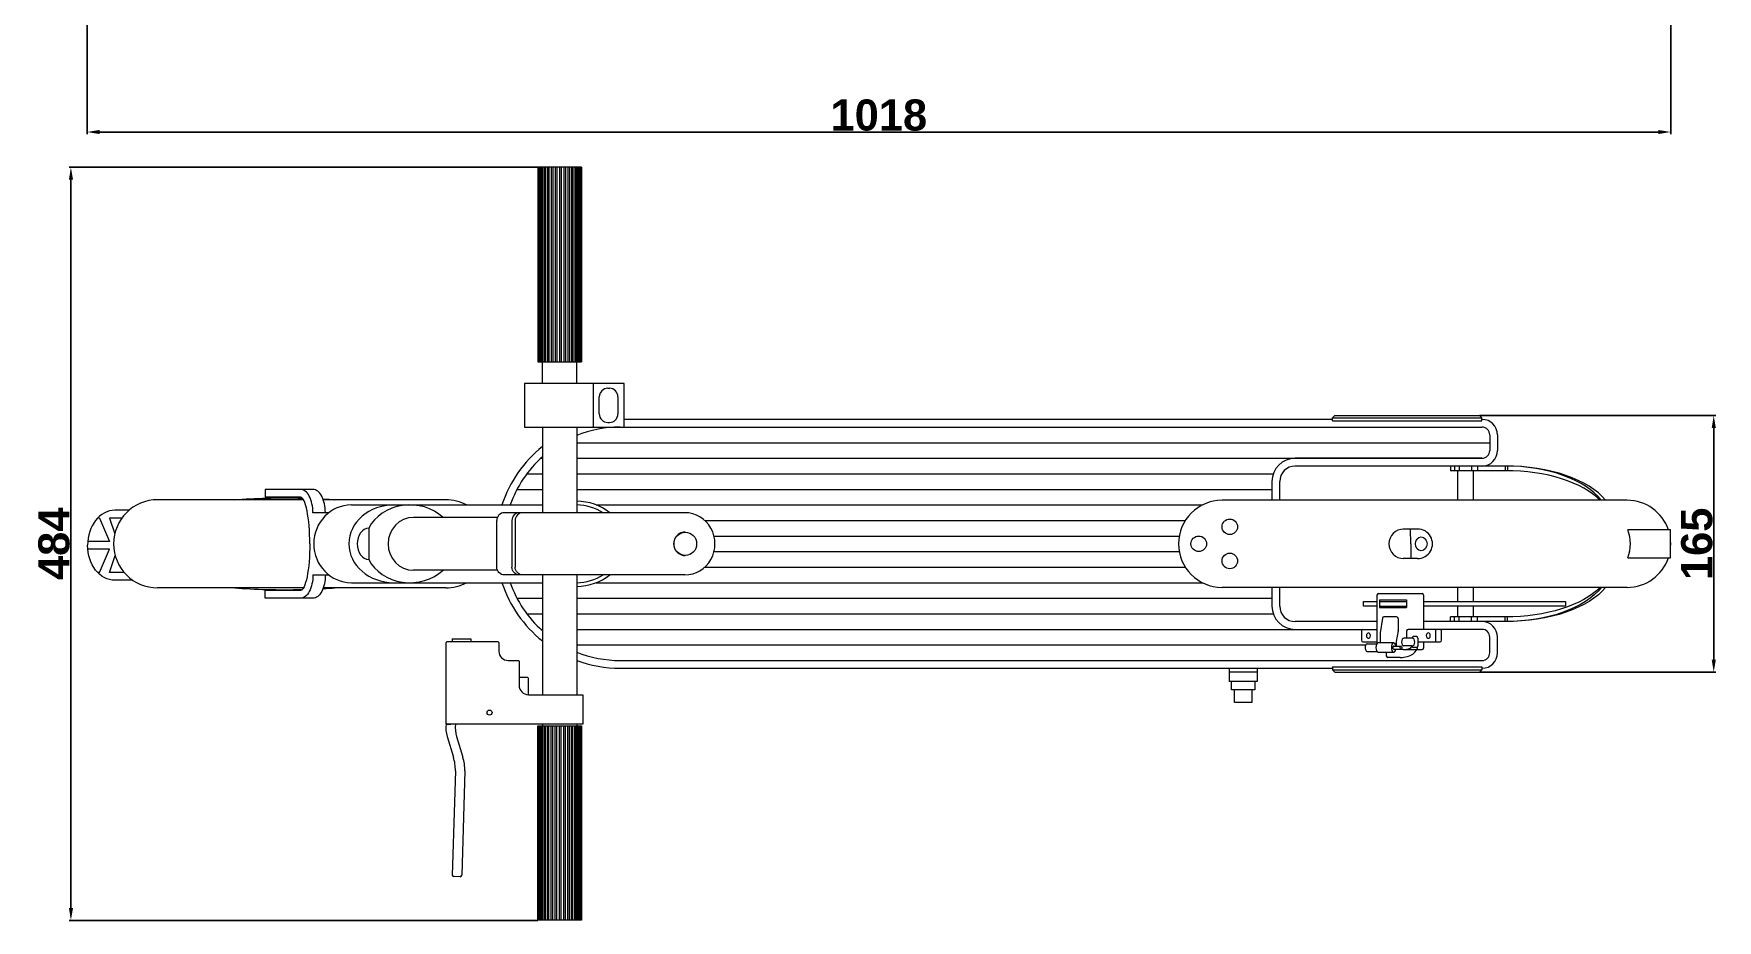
# Model space of a CAD drawing. Header units: millimetres. Extents: x 769 to 2415, y 617 to 2322.
# Drawn here: x 769 to 1851, y 617 to 1187 of the extents above; entities that cross this region are included whole.
import ezdxf

# ---------------------------------------------------------------- set-up
doc = ezdxf.new("R2010")
doc.units = ezdxf.units.MM
doc.layers.add('01_Contornos', color=7, linetype='Continuous', lineweight=20)
doc.layers.add('cotas', color=3, linetype='Continuous')
doc.styles.add('EstiloCota', font='arialbd.ttf', dxfattribs={"height": 20})
doc.dimstyles.new('CotasUNE', dxfattribs={"dimtxt": 10, "dimasz": 8, "dimexe": 1.25, "dimexo": 0, "dimtad": 1, "dimtxsty": 'EstiloCota', "dimcen": 2.5, "dimclrd": 256, "dimclrt": 256, "dimadec": 0, "dimazin": 0, "dimtfac": 1, "dimtmove": 0, "dimatfit": 3, "dimfxl": 1, "dimarcsym": 0})

# ---------------------------------------------------------------- blocks, each defined once
blk = doc.blocks.new('*D342')
at = {"layer": 'cotas', "color": 0, "lineweight": -2, "transparency": 16777216}
for p, q in [((803, 1320.7), (803, 1122.4)), ((1821.1, 1321.4), (1821.1, 1122.4))]:
    blk.add_line(p, q, dxfattribs=at)
at = {"layer": 'cotas', "lineweight": -2, "transparency": 16777216}
blk.add_line((811, 1123.7), (1813.1, 1123.7), dxfattribs=at)
at = {"layer": 'cotas', "transparency": 16777216}
for points in [[(811, 1125), (811, 1122.4), (803, 1123.7)], [(1813.1, 1125), (1813.1, 1122.4), (1821.1, 1123.7)]]:
    blk.add_solid(points, dxfattribs=at)
at = {"layer": 'Defpoints', "color": 0}
for p in [(803, 1320.7), (1821.1, 1321.4), (1821.1, 1123.7)]:
    blk.add_point(p, dxfattribs=at)
at = {"layer": 'cotas', "transparency": 16777216, "insert": (1312, 1134.5), "char_height": 20, "attachment_point": 5, "style": 'EstiloCota'}
blk.add_mtext('1018', dxfattribs=at)
blk = doc.blocks.new('*D345')
at = {"layer": 'cotas', "color": 0, "lineweight": -2, "transparency": 16777216}
for p, q in [((1092.7, 1101), (791.4, 1101)), ((1092.7, 617), (791.4, 617))]:
    blk.add_line(p, q, dxfattribs=at)
at = {"layer": 'cotas', "lineweight": -2, "transparency": 16777216}
blk.add_line((792.6, 1093), (792.6, 625), dxfattribs=at)
at = {"layer": 'cotas', "transparency": 16777216}
for points in [[(791.3, 1093), (794, 1093), (792.6, 1101)], [(791.3, 625), (794, 625), (792.6, 617)]]:
    blk.add_solid(points, dxfattribs=at)
at = {"layer": 'Defpoints', "color": 0}
for p in [(1092.7, 1101), (792.6, 617), (1092.7, 617)]:
    blk.add_point(p, dxfattribs=at)
at = {"layer": 'cotas', "transparency": 16777216, "insert": (781.8, 859), "char_height": 20, "attachment_point": 5, "rotation": 90, "style": 'EstiloCota'}
blk.add_mtext('484', dxfattribs=at)
blk = doc.blocks.new('*D344')
at = {"layer": 'cotas', "color": 0, "lineweight": -2, "transparency": 16777216}
for p, q in [((1698.2, 941.4), (1850, 941.4)), ((1698.2, 776.6), (1850, 776.6))]:
    blk.add_line(p, q, dxfattribs=at)
at = {"layer": 'cotas', "lineweight": -2, "transparency": 16777216}
blk.add_line((1848.7, 784.6), (1848.7, 933.4), dxfattribs=at)
at = {"layer": 'cotas', "transparency": 16777216}
for points in [[(1847.4, 933.4), (1850.1, 933.4), (1848.7, 941.4)], [(1847.4, 784.6), (1850.1, 784.6), (1848.7, 776.6)]]:
    blk.add_solid(points, dxfattribs=at)
at = {"layer": 'Defpoints', "color": 0}
for p in [(1698.2, 941.4), (1848.7, 941.4), (1698.2, 776.6)]:
    blk.add_point(p, dxfattribs=at)
at = {"layer": 'cotas', "transparency": 16777216, "insert": (1837.9, 859), "char_height": 20, "attachment_point": 5, "rotation": 90, "style": 'EstiloCota'}
blk.add_mtext('165', dxfattribs=at)

msp = doc.modelspace()

# ---------------------------------------------------------------- linework, layer by layer
at = {"layer": '01_Contornos'}
for p, q in [((1120.744, 1101.012), (1092.744, 1101.012)), ((1092.744, 1101.012), (1092.744, 976.012)), ((1093.013, 1101.012), (1093.013, 976.012)), ((1093.251, 1101.012), (1093.251, 976.012)), ((1093.809, 1101.012), (1093.809, 976.012)), ((1094.239, 1101.012), (1094.239, 976.012)), ((1095.103, 1101.012), (1095.103, 976.012)), ((1095.707, 1101.012), (1095.707, 976.012)), ((1096.844, 1101.012), (1096.844, 976.012)), ((1097.6, 1101.012), (1097.6, 976.012)), ((1098.966, 1101.012), (1098.966, 976.012)), ((1099.844, 1101.012), (1099.844, 976.012)), ((1101.386, 1101.012), (1101.386, 976.012)), ((1102.353, 1101.012), (1102.353, 976.012)), ((1104.013, 1101.012), (1104.013, 976.012)), ((1105.031, 1101.012), (1105.031, 976.012)), ((1106.744, 1101.012), (1106.744, 976.012)), ((1107.774, 1101.012), (1107.774, 976.012)), ((1109.475, 1101.012), (1109.475, 976.012)), ((1110.479, 1101.012), (1110.479, 976.012)), ((1112.101, 1101.012), (1112.101, 976.012)), ((1113.039, 1101.012), (1113.039, 976.012)), ((1114.522, 1101.012), (1114.522, 976.012)), ((1115.358, 1101.012), (1115.358, 976.012)), ((1116.643, 1101.012), (1116.643, 976.012)), ((1117.345, 1101.012), (1117.345, 976.012)), ((1118.384, 1101.012), (1118.384, 976.012)), ((1118.925, 1101.012), (1118.925, 976.012)), ((1119.678, 1101.012), (1119.678, 976.012)), ((1120.037, 1101.012), (1120.037, 976.012)), ((1120.475, 1101.012), (1120.475, 976.012)), ((1120.639, 1101.012), (1120.639, 976.012)), ((1120.744, 976.012), (1120.744, 1101.012)), ((1120.744, 1101.012), (1120.744, 976.012)), ((1092.744, 976.012), (1120.744, 976.012)), ((1095.744, 962.012), (1095.744, 976.012)), ((1117.744, 962.012), (1117.744, 976.012)), ((1148.273, 962.012), (1084.255, 962.012)), ((1084.255, 962.012), (1084.255, 934.012)), ((1128.273, 962.012), (1128.273, 934.012)), ((1132.273, 942.512), (1132.273, 953.512)), ((1137.773, 959.012), (1138.773, 959.012)), ((1144.273, 953.512), (1144.273, 942.512)), ((1148.273, 934.012), (1148.273, 962.012)), ((1084.255, 934.012), (1699.734, 934.012)), ((1095.744, 934.012), (1095.744, 879.012)), ((1117.744, 934.012), (1117.744, 879.012)), ((1137.773, 937.012), (1138.773, 937.012)), ((1603.734, 939.012), (1148.273, 939.012)), ((1603.734, 940.012), (1605.234, 941.426)), ((1603.734, 940.012), (1699.734, 940.012)), ((1603.734, 938.012), (1603.734, 940.012)), ((1603.734, 938.012), (1699.734, 938.012)), ((1605.234, 941.426), (1698.234, 941.426)), ((1699.734, 940.012), (1698.234, 941.426)), ((1699.734, 938.012), (1699.734, 940.012)), ((1117.744, 924.012), (1704.734, 924.012)), ((1704.734, 929.012), (1704.734, 919.012)), ((1709.734, 929.012), (1709.734, 919.012)), ((1094.659, 914.012), (1095.744, 914.012)), ((1117.744, 914.012), (1699.734, 914.012)), ((1699.734, 914.012), (1579.734, 914.012)), ((1085.649, 904.012), (1095.744, 904.012)), ((1117.744, 904.012), (1565.592, 904.012)), ((1564.734, 899.012), (1564.734, 887.012)), ((1569.734, 887.012), (1569.734, 899.012)), ((1714.714, 909.012), (1579.734, 909.012)), ((1679.476, 909.012), (1679.476, 906.012)), ((1714.714, 906.012), (1679.476, 906.012)), ((1681.976, 909.012), (1681.976, 906.012)), ((1684.07, 906.012), (1684.07, 887.012)), ((1685.07, 909.012), (1685.07, 906.012)), ((1693.07, 909.012), (1693.07, 906.012)), ((1694.07, 906.012), (1694.07, 887.012)), ((1696.845, 909.012), (1696.845, 906.012)), ((1714.714, 909.012), (1714.714, 906.012)), ((1716.09, 909.005), (1716.09, 906.006)), ((948.194, 894.012), (917.465, 894.012)), ((917.465, 894.012), (917.465, 889.012)), ((940.185, 889.012), (917.465, 889.012)), ((1079.316, 894.012), (1095.744, 894.012)), ((1117.744, 894.012), (1564.734, 894.012)), ((829.992, 880.572), (820.851, 880.572)), ((942.16, 887.326), (848.346, 887.326)), ((958.411, 879.012), (948.194, 879.012)), ((1033.697, 887.326), (954.859, 887.326)), ((972.9, 884.012), (1095.744, 884.012)), ((1187.341, 879.012), (1071.204, 879.012)), ((1130.211, 884.012), (1520.024, 884.012)), ((1793.071, 887.012), (1532.634, 887.012)), ((810.963, 875.572), (809.851, 875.572)), ((810.963, 875.572), (817.351, 860.572)), ((825.379, 875.572), (817.351, 875.572)), ((817.351, 875.572), (820.753, 865.364)), ((984.06, 869.012), (984.06, 849.012)), ((1066.777, 876.012), (1012.897, 876.012)), ((1066.374, 844.012), (1066.374, 874.012)), ((1076.121, 874.012), (1076.121, 844.012)), ((1078.191, 874.012), (1078.191, 844.012)), ((1200.119, 874.012), (1508.991, 874.012)), ((1658.353, 868.512), (1649.135, 868.512)), ((1653.917, 859.012), (1653.744, 868.512)), ((1820.83, 868.012), (1793.463, 868.012)), ((1820.83, 850.012), (1820.83, 868.012)), ((817.351, 860.572), (803.459, 860.572)), ((817.351, 855.572), (803.459, 855.572)), ((810.963, 840.572), (817.351, 855.572)), ((1206.046, 864.012), (1505.084, 864.012)), ((1653.917, 859.012), (1653.917, 849.512)), ((817.351, 840.572), (821.022, 851.586)), ((1206.046, 854.012), (1505.084, 854.012)), ((1658.353, 849.512), (1649.135, 849.512)), ((1793.463, 850.012), (1820.83, 850.012)), ((810.963, 840.572), (809.851, 840.572)), ((826.859, 840.572), (817.351, 840.572)), ((832.463, 835.572), (820.851, 835.572)), ((948.194, 839.012), (958.411, 839.012)), ((972.9, 834.012), (1095.744, 834.012)), ((1066.777, 842.012), (1012.897, 842.012)), ((1187.341, 839.012), (1071.204, 839.012)), ((1095.744, 839.012), (1095.744, 762.012)), ((1117.744, 839.012), (1117.744, 762.012)), ((1130.211, 834.012), (1520.024, 834.012)), ((1200.119, 844.012), (1508.991, 844.012)), ((942.16, 830.697), (848.346, 830.697)), ((940.185, 829.012), (917.465, 829.012)), ((917.465, 824.012), (917.465, 829.012)), ((948.194, 824.012), (917.465, 824.012)), ((1033.697, 830.697), (954.859, 830.697)), ((1079.316, 824.012), (1095.744, 824.012)), ((1117.744, 824.012), (1564.734, 824.012)), ((1793.071, 831.012), (1532.634, 831.012)), ((1564.734, 831.012), (1564.734, 819.012)), ((1569.734, 819.012), (1569.734, 831.012)), ((1684.07, 831.012), (1684.07, 822.012)), ((1694.07, 831.012), (1694.07, 822.012)), ((1085.649, 814.012), (1095.744, 814.012)), ((1117.744, 814.012), (1565.592, 814.012)), ((1623.477, 822.012), (1632.218, 822.012)), ((1623.477, 819.012), (1623.477, 822.012)), ((1632.218, 819.012), (1623.477, 819.012)), ((1633.935, 822.012), (1651.269, 822.012)), ((1633.935, 819.012), (1651.269, 819.012)), ((1662.22, 822.012), (1753.477, 822.012)), ((1753.477, 819.012), (1662.22, 819.012)), ((1679.476, 809.012), (1679.476, 812.012)), ((1714.714, 812.012), (1679.476, 812.012)), ((1681.976, 809.012), (1681.976, 812.012)), ((1684.07, 819.012), (1684.07, 812.012)), ((1685.07, 809.012), (1685.07, 812.012)), ((1693.07, 809.012), (1693.07, 812.012)), ((1694.07, 819.012), (1694.07, 812.012)), ((1696.845, 809.012), (1696.845, 812.012)), ((1714.714, 809.012), (1714.714, 812.012)), ((1716.09, 809.019), (1716.09, 812.018)), ((1753.477, 822.012), (1753.477, 819.012)), ((1094.659, 804.012), (1095.744, 804.012)), ((1117.744, 804.012), (1632.218, 804.012)), ((1632.218, 809.012), (1579.734, 809.012)), ((1579.734, 804.012), (1622.178, 804.012)), ((1622.178, 803.012), (1622.178, 797.012)), ((1699.734, 804.012), (1652.308, 804.012)), ((1714.714, 809.012), (1662.22, 809.012)), ((1673.796, 797.012), (1673.796, 803.012)), ((1033.744, 743.012), (1033.744, 795.512)), ((1067.244, 796.012), (1034.244, 796.012)), ((1037.744, 798.012), (1049.744, 798.012)), ((1037.744, 798.012), (1037.744, 796.012)), ((1049.744, 798.012), (1049.744, 796.012)), ((1067.744, 795.512), (1067.744, 790.012)), ((1117.744, 794.012), (1624.964, 794.012)), ((1623.178, 796.012), (1632.218, 796.012)), ((1649.08, 791.018), (1661.22, 791.018)), ((1704.734, 789.012), (1704.734, 799.012)), ((1709.734, 789.012), (1709.734, 799.012)), ((1073.744, 784.012), (1080.244, 784.012)), ((1080.744, 783.512), (1080.744, 768.012)), ((1145.566, 784.012), (1699.734, 784.012)), ((1603.734, 780.012), (1699.734, 780.012)), ((1603.734, 780.012), (1603.734, 778.012)), ((1699.734, 780.012), (1699.734, 778.012)), ((1086.244, 773.012), (1080.744, 773.012)), ((1086.744, 762.012), (1086.744, 772.512)), ((1145.734, 779.012), (1603.734, 779.012)), ((1537.233, 779.012), (1537.233, 770.609)), ((1555.233, 776.604), (1537.233, 776.604)), ((1555.233, 770.609), (1537.233, 770.609)), ((1538.733, 765.174), (1538.733, 770.609)), ((1553.733, 770.609), (1553.733, 765.174)), ((1555.233, 779.012), (1555.233, 770.609)), ((1603.734, 778.012), (1699.734, 778.012)), ((1603.734, 778.012), (1605.234, 776.598)), ((1605.234, 776.598), (1698.234, 776.598)), ((1699.734, 778.012), (1698.234, 776.598)), ((1086.744, 762.012), (1121.744, 762.012)), ((1121.744, 762.012), (1121.744, 743.012)), ((1553.733, 765.174), (1538.733, 765.174)), ((1540.733, 757.091), (1540.733, 765.174)), ((1551.733, 765.174), (1551.733, 757.091)), ((1551.733, 757.091), (1540.733, 757.091)), ((1121.744, 743.012), (1033.744, 743.012)), ((1033.744, 743.012), (1036.744, 743.012)), ((1092.744, 617.012), (1092.744, 742.012)), ((1092.744, 742.012), (1120.744, 742.012)), ((1093.013, 617.012), (1093.013, 742.012)), ((1093.251, 617.012), (1093.251, 742.012)), ((1093.809, 617.012), (1093.809, 742.012)), ((1094.239, 617.012), (1094.239, 742.012)), ((1095.103, 617.012), (1095.103, 742.012)), ((1095.707, 617.012), (1095.707, 742.012)), ((1095.744, 743.012), (1095.744, 742.012)), ((1096.844, 617.012), (1096.844, 742.012)), ((1097.6, 617.012), (1097.6, 742.012)), ((1098.966, 617.012), (1098.966, 742.012)), ((1099.844, 617.012), (1099.844, 742.012)), ((1101.386, 617.012), (1101.386, 742.012)), ((1102.353, 617.012), (1102.353, 742.012)), ((1104.013, 617.012), (1104.013, 742.012)), ((1105.031, 617.012), (1105.031, 742.012)), ((1106.744, 617.012), (1106.744, 742.012)), ((1107.774, 617.012), (1107.774, 742.012)), ((1109.475, 617.012), (1109.475, 742.012)), ((1110.479, 617.012), (1110.479, 742.012)), ((1112.101, 617.012), (1112.101, 742.012)), ((1113.039, 617.012), (1113.039, 742.012)), ((1114.522, 617.012), (1114.522, 742.012)), ((1115.358, 617.012), (1115.358, 742.012)), ((1116.643, 617.012), (1116.643, 742.012)), ((1117.345, 617.012), (1117.345, 742.012)), ((1117.744, 743.012), (1117.744, 742.012)), ((1118.384, 617.012), (1118.384, 742.012)), ((1118.925, 617.012), (1118.925, 742.012)), ((1119.678, 617.012), (1119.678, 742.012)), ((1120.037, 617.012), (1120.037, 742.012)), ((1120.475, 617.012), (1120.475, 742.012)), ((1120.639, 617.012), (1120.639, 742.012)), ((1120.744, 742.012), (1120.744, 617.012)), ((1120.744, 617.012), (1120.744, 742.012)), ((1034.493, 735.246), (1038.536, 721.818)), ((1040.527, 735.246), (1044.57, 721.818)), ((1039.809, 713.169), (1037.76, 646.072)), ((1045.844, 713.099), (1043.872, 646.011)), ((1042.874, 645.07), (1038.76, 645.072)), ((1120.744, 617.012), (1092.744, 617.012))]:
    msp.add_line(p, q, dxfattribs=at)
at = {"layer": '01_Contornos', "lineweight": 20, "ltscale": 0.05}
for p, q in [((1632.218, 826.012), (1632.218, 794.882)), ((1633.218, 827.012), (1661.22, 827.012)), ((1633.935, 823.012), (1651.269, 823.012)), ((1633.935, 823.012), (1633.935, 818.012)), ((1651.269, 823.012), (1651.269, 818.012)), ((1662.22, 826.012), (1662.22, 804.012)), ((1633.935, 818.012), (1651.269, 818.012)), ((1644.841, 812.012), (1636.698, 812.012)), ((1623.178, 804.012), (1632.218, 804.012)), ((1634.263, 801.673), (1634.263, 795.312)), ((1635.71, 811.164), (1634.275, 801.825)), ((1645.822, 803.131), (1644.461, 796.252)), ((1645.841, 811.012), (1645.841, 803.325)), ((1651.308, 803.012), (1651.308, 798.38)), ((1669.796, 804.012), (1669.796, 796.012)), ((1625.881, 794.812), (1632.163, 794.812)), ((1642.961, 795.312), (1632.992, 795.312)), ((1642.961, 793.312), (1647.702, 793.312)), ((1642.961, 791.312), (1647.702, 791.312)), ((1649.08, 791.018), (1644.306, 790.986)), ((1644.461, 796.252), (1644.461, 793.312)), ((1654.727, 798.38), (1649.557, 798.38)), ((1654.727, 793.38), (1649.557, 793.38)), ((1654.727, 798.38), (1654.727, 798.38)), ((1654.727, 793.38), (1654.727, 793.38)), ((1657.578, 799.38), (1655.727, 799.38)), ((1657.578, 792.38), (1655.727, 792.38)), ((1658.578, 798.38), (1658.578, 793.38)), ((1658.578, 796.012), (1672.796, 796.012)), ((1662.22, 796.012), (1662.22, 792.018)), ((1625.881, 789.812), (1632.163, 789.812)), ((1632.992, 789.312), (1642.961, 789.312)), ((1638.228, 789.312), (1638.228, 787.012)), ((1647.224, 786.012), (1639.228, 786.012))]:
    msp.add_line(p, q, dxfattribs=at)
at = {"layer": '01_Contornos'}
for centre, radius in [((1537.634, 869.932), 5), ((1517.634, 859.012), 5), ((1537.634, 848.012), 5), ((1061.744, 750.512), 1.6)]:
    msp.add_circle(centre, radius, dxfattribs=at)
for centre, radius, start, end in [((1137.773, 953.512), 5.5, 90, 180), ((1138.773, 953.512), 5.5, 0, 90), ((1137.773, 942.512), 5.5, 180, 270), ((1138.773, 942.512), 5.5, 270, 0), ((1145.734, 859.012), 75, 90, 111.912992), ((1145.649, 859.012), 75, 89.935243, 111.843195), ((1145.734, 859.012), 80, 110.364135, 110.479564), ((1699.734, 929.012), 10, 0, 90), ((1699.734, 929.012), 5, 0, 90), ((1145.734, 859.012), 80, 128.672887, 161.790043), ((1145.734, 859.012), 75, 131.799925, 160.528779), ((1579.734, 899.012), 15, 90, 180), ((1699.734, 919.012), 10, 270, 0), ((1699.734, 919.012), 5, 270, 0), ((1579.734, 899.012), 10, 90, 180), ((848.346, 859.012), 28.314, 90, 270), ((1033.697, 859.012), 28.314, 61.99935, 90), ((1532.634, 859.012), 28, 90, 270), ((1793.071, 859.012), 28, 18.749341, 90), ((1649.417, 859.012), 9.5, 90.148922, 269.851078), ((1658.417, 859.012), 9.5, 269.615461, 90.384539), ((1770.139, 859.012), 25, 338.899804, 21.100196), ((1793.071, 859.012), 28, 352.478289, 7.521711), ((1793.071, 859.012), 28, 270, 341.250659), ((1033.697, 859.012), 28.314, 270, 298.00065), ((1145.734, 859.012), 80, 198.209957, 231.327113), ((1145.734, 859.012), 75, 199.471221, 228.200075), ((1579.734, 819.012), 15, 180, 270), ((1579.734, 819.012), 10, 180, 270), ((1699.734, 799.012), 10, 0, 90), ((1699.734, 799.012), 5, 0, 90), ((1034.244, 795.512), 0.5, 90, 180), ((1067.244, 795.512), 0.5, 0, 90), ((1661.22, 792.018), 1, 270, 360), ((1073.744, 790.012), 6, 180, 270), ((1080.244, 783.512), 0.5, 0, 90), ((1145.734, 859.012), 75, 248.087008, 270), ((1145.734, 859.012), 80, 249.520436, 270), ((1699.734, 789.012), 10, 270, 0), ((1699.734, 789.012), 5, 270, 0), ((1086.244, 772.512), 0.5, 0, 90), ((1086.744, 768.012), 6, 180, 270), ((1053.644, 741.012), 20, 174.26083, 196.756035), ((1059.678, 741.012), 20, 174.26083, 196.756035), ((1009.809, 713.169), 30, 359.867098, 16.756035), ((1015.844, 713.169), 30, 359.867098, 16.756035), ((1038.76, 646.072), 1, 180, 270), ((1042.874, 646.07), 1, 269.936178, 356.633502)]:
    msp.add_arc(centre, radius, start, end, dxfattribs=at)
at = {"layer": '01_Contornos', "lineweight": 20, "ltscale": 0.05}
for centre, start, end in [((1633.218, 826.012), 90, 180), ((1661.22, 826.012), 0, 90), ((1636.698, 811.012), 90, 171.263172), ((1644.841, 811.012), 0, 90), ((1623.178, 803.012), 90, 180), ((1635.263, 801.673), 171.263172, 180), ((1644.841, 803.325), 348.809315, 0), ((1652.308, 803.012), 90, 180), ((1672.796, 803.012), 0, 90), ((1623.178, 797.012), 180, 270), ((1655.727, 798.38), 90, 180), ((1655.727, 793.38), 180, 270), ((1657.578, 798.38), 0, 90), ((1657.578, 793.38), 270, 0), ((1672.796, 797.012), 270, 0), ((1639.228, 787.012), 180, 270)]:
    msp.add_arc(centre, 1, start, end, dxfattribs=at)
at = {"layer": '01_Contornos'}
for centre, major_axis, ratio, start_param, end_param in [((1714.714, 874.012), (-69.417, 0), 0.50419863, 3.52213985, 4.71238898), ((1714.714, 874.012), (66.417, 0), 0.52697283, 6.6637325, 7.85398163), ((1714.714, 874.012), (-66.417, 0), 0.48180373, 3.55993904, 4.71238898), ((940.185, 879.012), (0, 15), 0.53389957, 4.71238898, 6.28318531), ((940.185, 859.012), (0, -30), 0.19923501, 7.85398163, 9.42477796), ((948.194, 879.012), (0, 15), 0.53389957, 4.71238898, 6.28318531), ((820.851, 858.072), (0, 22.5), 0.77777778, 6.28318531, 7.85398163), ((972.9, 859.012), (0, 25), 0.96592583, 6.28318531, 9.42477796), ((1000.266, 859.012), (-28.978, 0), 0.86273015, 4.71238898, 7.85398163), ((1010.618, 859.012), (-28.978, 0), 0.86273015, 3.88935529, 5.87166846), ((1000.266, 859.012), (-28.978, 0), 0.86273015, 4.71238898, 4.71239897), ((1071.204, 874.012), (0, -5), 0.96592583, 3.14159265, 4.71238898), ((1080.951, 874.012), (0, -5), 0.96592583, 3.14159265, 4.71238898), ((1083.021, 874.012), (0, -5), 0.96592583, 3.14159265, 4.71238898), ((1116.714, 859.012), (32.41, 0), 0.84843347, 7.09759969, 7.82219151), ((1116.714, 859.012), (30, 0), 0.83333333, 7.21048053, 7.81963632), ((1187.341, 859.012), (0, 20), 0.96592583, 3.14159265, 6.28318531), ((984.06, 859.012), (0, 10), 0.73367674, 0, 3.14159265), ((1012.897, 859.012), (0, 17), 0.96592583, 0, 3.14159265), ((1187.341, 859.012), (0, 7.5), 0.96592583, 6.26532108, 9.44264219), ((1010.618, 859.012), (-28.978, 0), 0.86273015, 0.41151685, 2.39383002), ((1116.714, 859.012), (30, 0), 0.83333333, 4.7467343, 5.35589009), ((1116.714, 859.012), (32.41, 0), 0.84843347, 4.7441791, 5.46877093), ((930.145, 835.512), (54, 0), 0.11111111, 4.07290477, 4.92246299), ((930.145, 835.512), (54, 0), 0.11111111, 5.18365067, 5.35187319), ((1642.961, 792.312), (0, -1), 0.5, 3.14159265, 6.28318531), ((1647.224, 793.38), (11.354, 0), 0.64896999, 4.71238898, 6.28318531), ((1649.064, 793.38), (5.662, 0.038), 0.4171905, 4.71238898, 6.26723205)]:
    msp.add_ellipse(centre, major_axis=major_axis, ratio=ratio, start_param=start_param, end_param=end_param, dxfattribs=at)
at = {"layer": '01_Contornos', "extrusion": (0, 0, -1)}
for centre, major_axis, ratio, start_param, end_param in [((930.145, 882.512), (54, 0), 0.11111111, 4.07290477, 4.92246299), ((930.145, 882.512), (54, 0), 0.11111111, 5.18365067, 5.35187319), ((820.851, 858.072), (0, -22.5), 0.77777778, 6.28318531, 7.85398163), ((940.185, 859.012), (0, 30), 0.19923501, 7.85398163, 9.42477796), ((940.185, 839.012), (0, -15), 0.53389957, 4.71238898, 6.28318531), ((948.194, 839.012), (0, -15), 0.53389957, 4.71238898, 6.28318531), ((1071.204, 844.012), (0, 5), 0.96592583, 3.14159265, 4.71238898), ((1080.951, 844.012), (0, 5), 0.96592583, 3.14159265, 4.71238898), ((1083.021, 844.012), (0, 5), 0.96592583, 3.14159265, 4.71238898), ((1714.714, 844.012), (-69.417, 0), 0.50419863, 3.52213985, 4.71238898), ((1714.714, 844.012), (-66.417, 0), 0.48180373, 3.55993904, 4.71238898), ((1714.714, 844.012), (66.417, 0), 0.52697283, 6.6637325, 7.85398163)]:
    msp.add_ellipse(centre, major_axis=major_axis, ratio=ratio, start_param=start_param, end_param=end_param, dxfattribs=at)
at = {"layer": '01_Contornos'}
for centre, major_axis, ratio in [((1187.6, 859.012), (0, -7.5), 0.96592583), ((1660.658, 859.012), (0, 4.5), 0.83144225), ((1647.702, 792.312), (0, -1), 0.5)]:
    msp.add_ellipse(centre, major_axis=major_axis, ratio=ratio, dxfattribs=at)
at = {"layer": '01_Contornos', "lineweight": 20, "ltscale": 0.05, "extrusion": (0, 0, -1)}
for centre in [(1626.758, 800.012), (1665.216, 800.012)]:
    msp.add_ellipse(centre, major_axis=(0, 1.75), ratio=0.74230749, dxfattribs=at)
at = {"layer": '01_Contornos', "lineweight": 20, "ltscale": 0.05}
for centre, major_axis, ratio, start_param, end_param in [((1625.881, 792.312), (0, -2.5), 0.5, 3.14159265, 6.28318531), ((1632.992, 792.312), (0, -3), 0.5, 9.42477796, 12.56637061), ((1642.961, 792.312), (0, -3), 0.5, 8.19381854, 13.79733003), ((1649.557, 795.88), (0, 2.5), 0.58946507, 0, 3.14159265), ((1654.727, 795.88), (0, -2.5), 0.75087003, 0, 3.14159265)]:
    msp.add_ellipse(centre, major_axis=major_axis, ratio=ratio, start_param=start_param, end_param=end_param, dxfattribs=at)

# ---------------------------------------------------------------- dimensions: what is measured, and where the dimension line sits
at = {"layer": 'cotas'}
dim = msp.add_linear_dim(base=(1821.071, 1123.697), p1=(803.01, 1320.665), p2=(1821.071, 1321.354), text='1018', dimstyle='CotasUNE', dxfattribs=at)
dim.commit()
dim.dimension.update_dxf_attribs({"geometry": '*D342', "text_midpoint": (1312.04, 1134.54)})
dim = msp.add_linear_dim(base=(792.64, 617.012), p1=(1092.744, 1101.012), p2=(1092.744, 617.012), angle=90, dimstyle='CotasUNE', dxfattribs=at)
dim.commit()
dim.dimension.update_dxf_attribs({"geometry": '*D345', "text_midpoint": (781.797, 859.012)})
dim = msp.add_linear_dim(base=(1848.738, 941.426), p1=(1698.234, 776.598), p2=(1698.234, 941.426), angle=90, text='165', dimstyle='CotasUNE', dxfattribs=at)
dim.commit()
dim.dimension.update_dxf_attribs({"geometry": '*D344', "text_midpoint": (1837.902, 859.012)})

doc.saveas('drawing.dxf')
